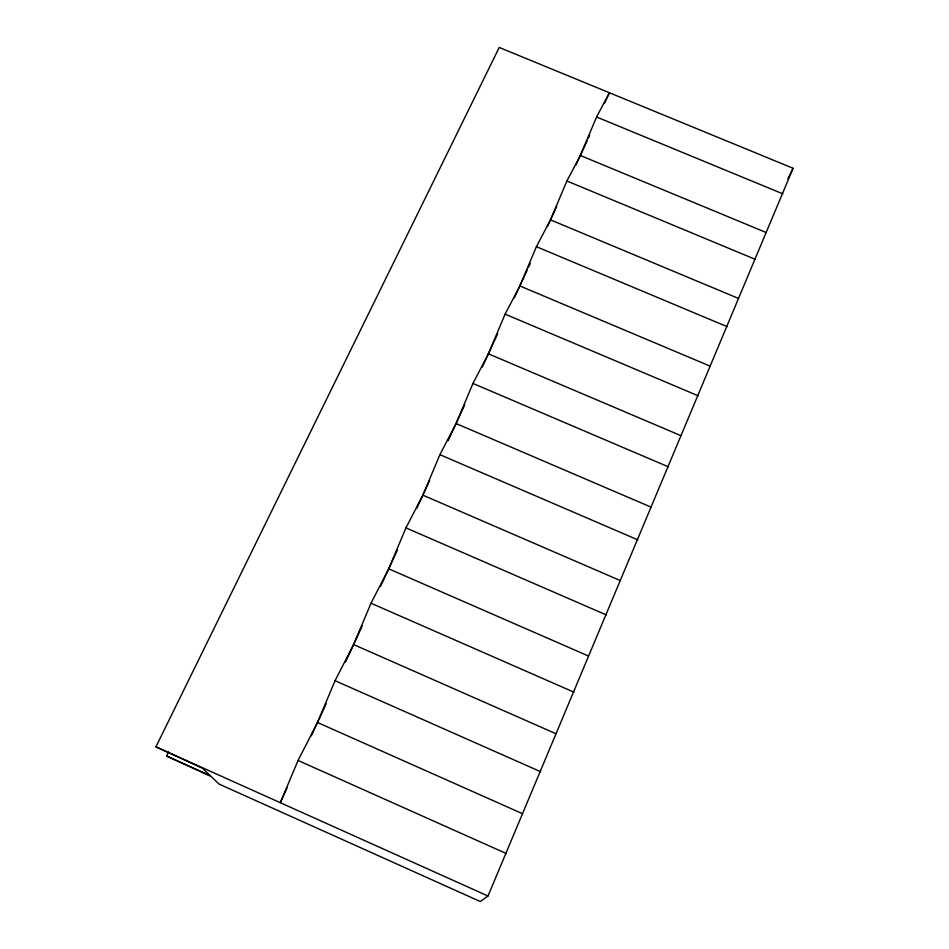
<?xml version="1.0" encoding="UTF-8"?>
<svg xmlns="http://www.w3.org/2000/svg" width="949" height="949" viewBox="0 0 949 949"><rect width="100%" height="100%" fill="white"/><g stroke="black" fill="none" stroke-linecap="round" stroke-linejoin="round"><path stroke-width="1.42" d="M166.597 756.021L211.141 776.507L219.053 784.076L480.336 901.55L488 895.998L793.079 168.27L499.233 47.45L155.921 746.827L202.517 768.275L210.203 775.618L166.597 756.021L168.554 752.023M604.466 103.429L609.412 92.753L596.565 117L580.325 155.482L566.885 180.986L550.479 219.86L536.41 246.681L519.85 285.946L505.105 314.143L488.391 353.811L472.958 383.443L456.066 423.527L439.909 454.666L422.863 495.164L405.947 527.893L388.71 568.819L371.012 603.208L353.597 644.561L335.056 680.694L317.476 722.486L298.057 760.457L280.299 802.688L287.108 787.99M311.284 735.855L326.195 703.672M345.507 662.022L362.221 625.949M380.703 586.091L397.406 550.064M416.647 508.557L429.624 480.574M448.07 440.775L464.773 404.76M482.175 367.216L497.644 333.858M514.299 297.927L527.205 270.085M528.427 267.44L530.266 263.478M547.419 226.467L556.707 206.455M575.972 164.877L587.134 140.808M588.368 138.139L589.614 135.47M787.86 178.792L793.079 168.27M596.565 117L782.866 193.833M580.325 155.482L766.151 232.505M566.885 180.986L755.392 259.385M550.479 219.86L738.512 298.437M536.41 246.681L727.183 326.681M519.85 285.946L710.125 366.136M505.105 314.143L698.215 395.816M488.391 353.811L680.979 435.674M472.958 383.443L668.44 466.849M456.066 423.527L651.026 507.11M439.909 454.666L637.835 539.862M422.863 495.164L620.243 580.551M405.947 527.893L606.364 614.952M388.71 568.819L588.582 656.067M371.012 603.208L573.991 692.201M353.597 644.561L556.019 733.755M335.056 680.694L540.669 771.703M317.476 722.486L522.508 813.696M298.057 760.457L506.363 853.554M155.921 746.827L488 895.998"/></g></svg>
